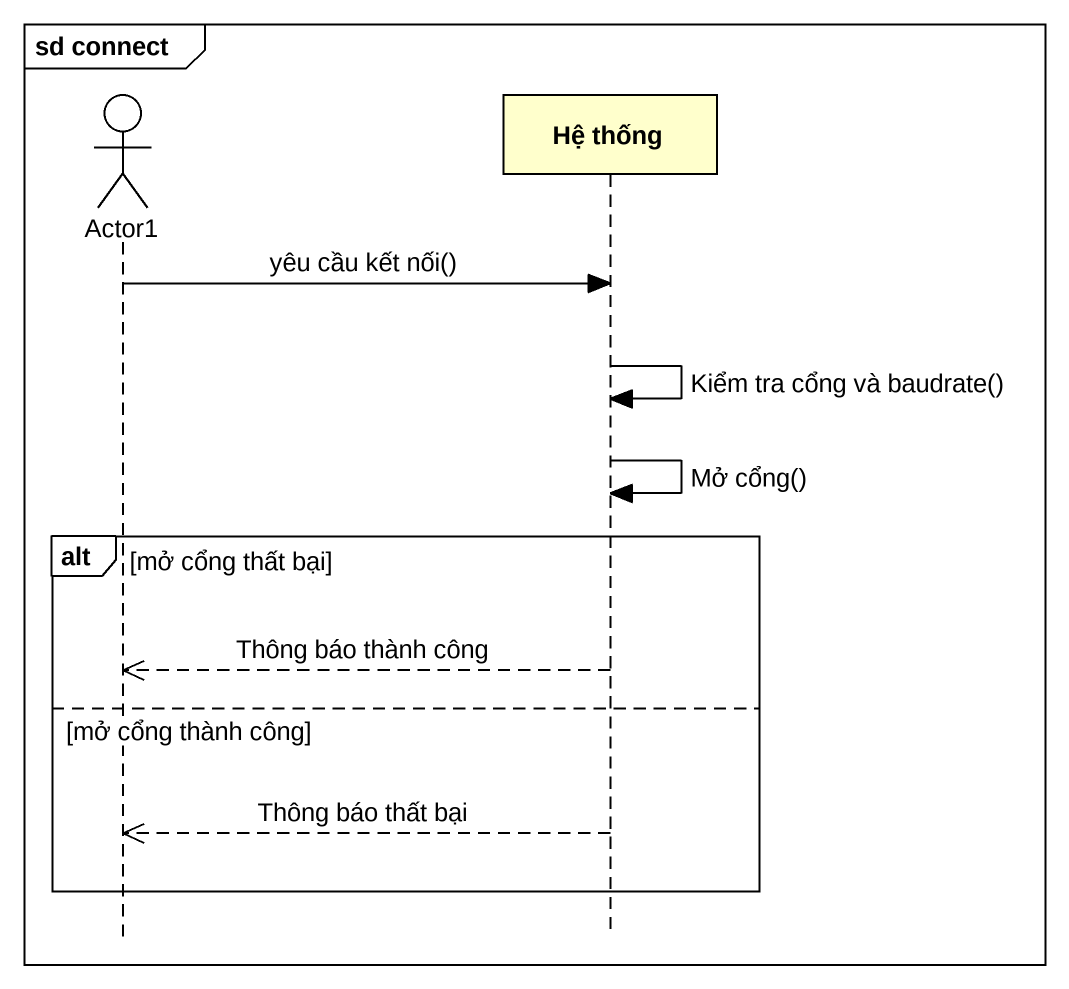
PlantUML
@startuml
mainframe sd connect
hide footbox
actor Actor1
participant "Hệ thống" as Hệ_thống

Actor1 -> Hệ_thống : yêu cầu kết nối()
Hệ_thống -> Hệ_thống : Kiểm tra cổng và baudrate()
Hệ_thống -> Hệ_thống : Mở cổng()
alt mở cổng thất bại
  Hệ_thống -->> Actor1 : Thông báo thành công
else mở cổng thành công
  Hệ_thống -->> Actor1 : Thông báo thất bại
end
@enduml
